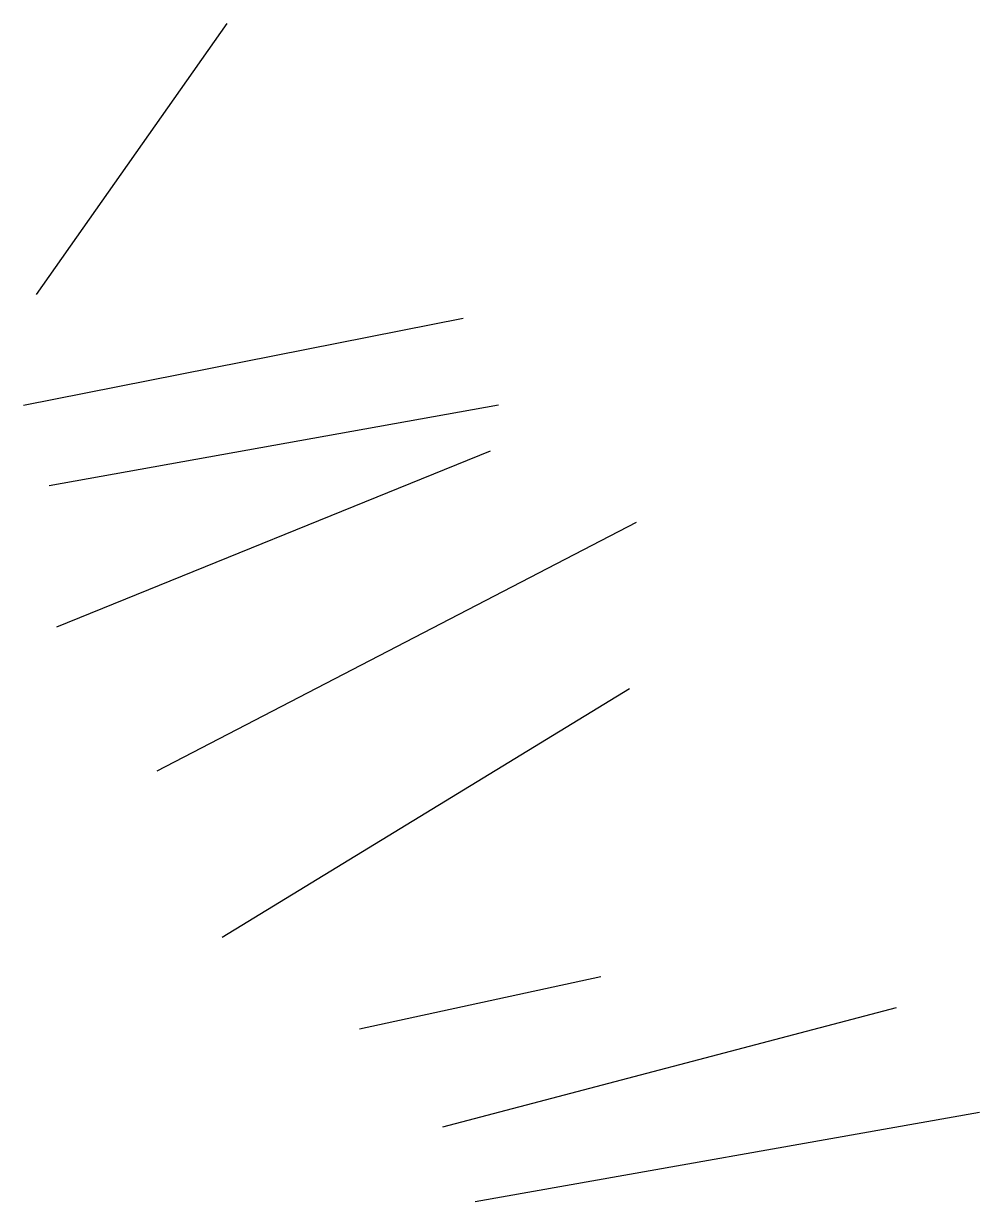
# Model space of a CAD drawing. Extents: x 83 to 1412852, y -76 to 4931699.
# Drawn here: x 170.5913008 to 170.5916582, y -45.7443339 to -45.7438935 of the extents above.
import ezdxf

# ---------------------------------------------------------------- set-up
doc = ezdxf.new("R2010")
doc.units = 0
doc.header["$MEASUREMENT"] = 0
doc.layers.get('0').update_dxf_attribs({"color": 1, "linetype": 'CONTINUOUS'})

msp = doc.modelspace()

# ---------------------------------------------------------------- linework, layer by layer
at = {"color": 254, "true_color": 0xd7ebd2}
for points in [[(170.59130567, -45.74399475), (170.59137692, -45.7438935)], [(170.59130078, -45.74403624), (170.59146512, -45.74400366)], [(170.5913104, -45.74406624), (170.59147834, -45.74403612)], [(170.59131319, -45.74411911), (170.59147542, -45.74405322)], [(170.59135068, -45.74417291), (170.59152989, -45.74407997)], [(170.591375, -45.74423514), (170.59152739, -45.74414209)], [(170.59142642, -45.74426935), (170.59151659, -45.74424979)], [(170.59145754, -45.74430608), (170.59162715, -45.74426137)], [(170.59146962, -45.74433392), (170.59165817, -45.74430058)]]:
    msp.add_lwpolyline(points, dxfattribs=at)

doc.saveas('drawing.dxf')
